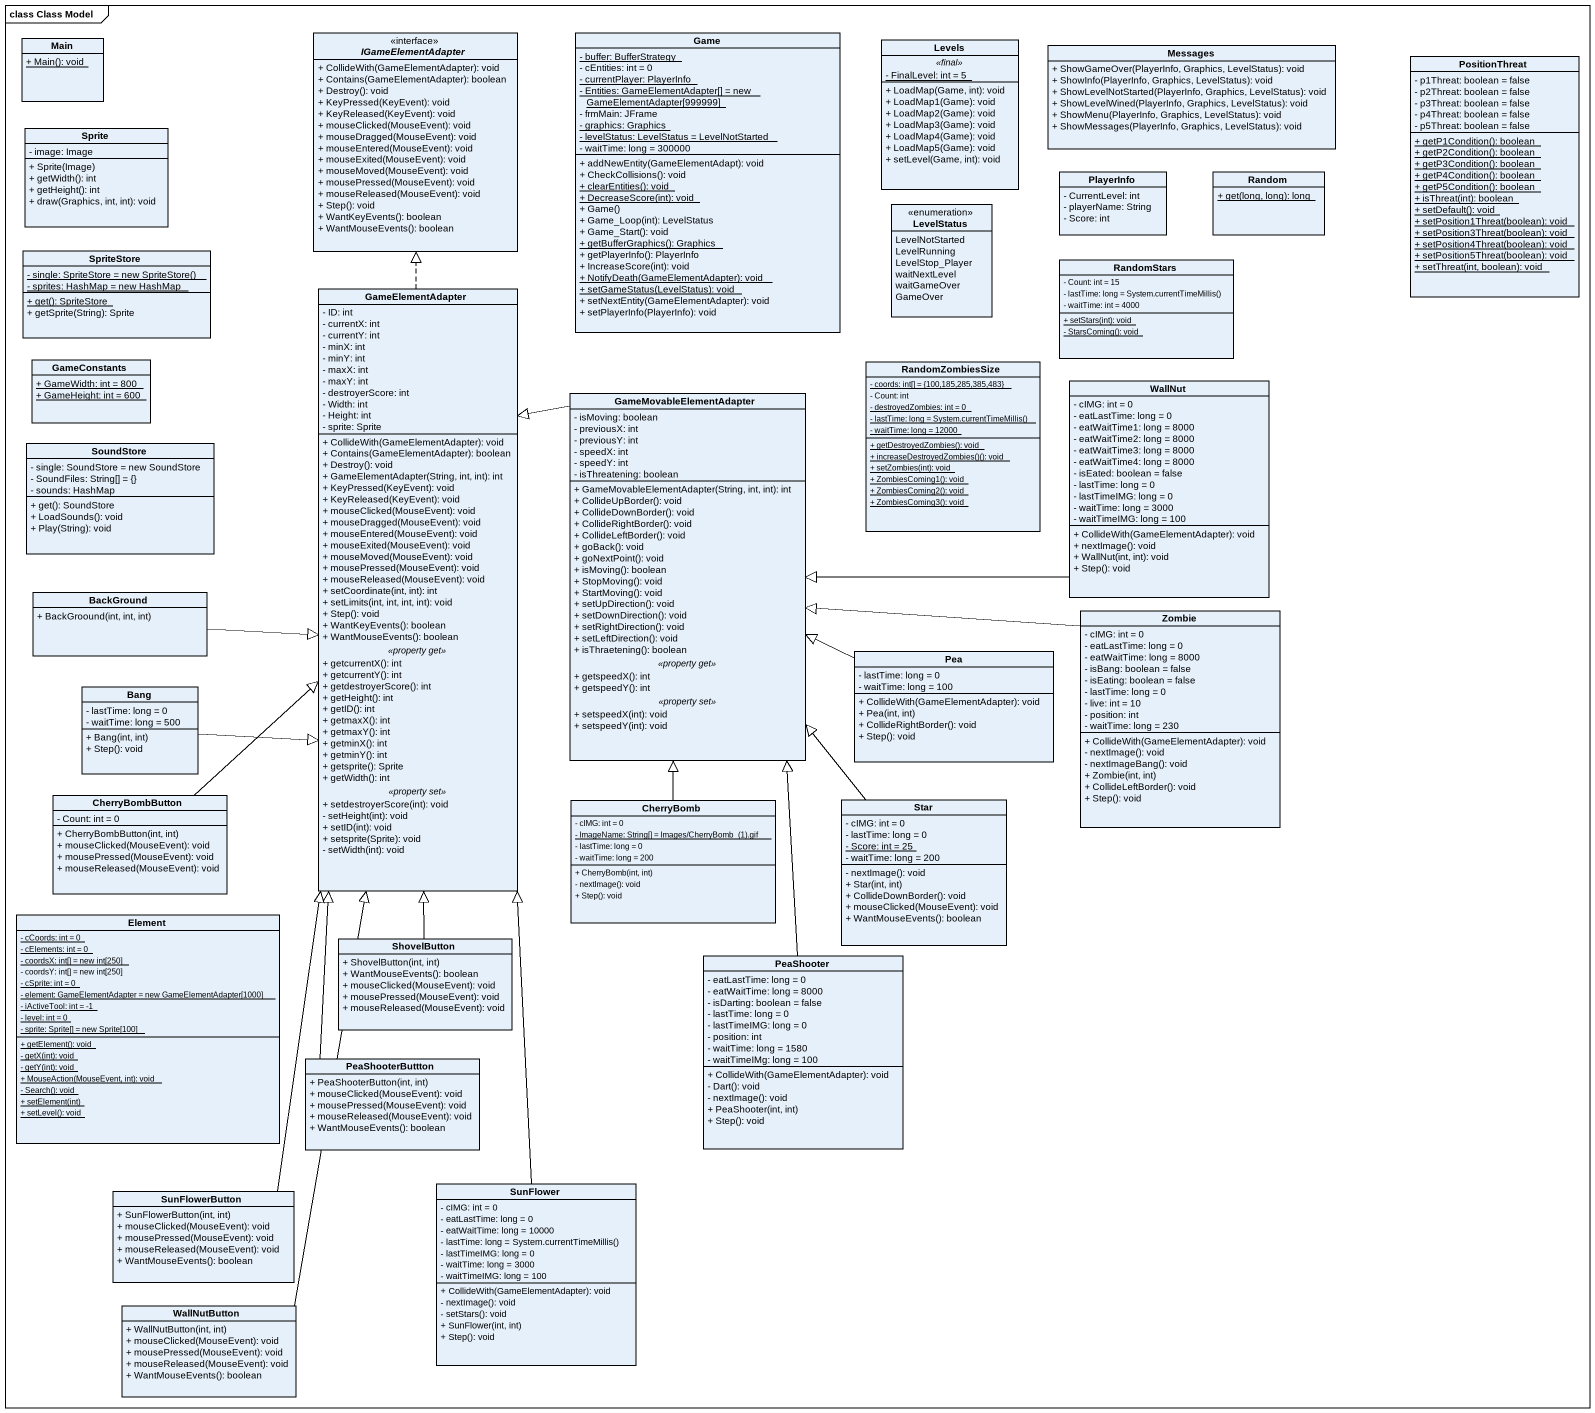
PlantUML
@startuml
mainframe class Class Model
hide circle
hide empty members
skinparam classAttributeIconSize 0
class Main {
  {static} + Main(): void
}
interface IGameElementAdapter {
  + CollideWith(GameElementAdapter): void
  + Contains(GameElementAdapter): boolean
  + Destroy(): void
  + KeyPressed(KeyEvent): void
  + KeyReleased(KeyEvent): void
  + mouseClicked(MouseEvent): void
  + mouseDragged(MouseEvent): void
  + mouseEntered(MouseEvent): void
  + mouseExited(MouseEvent): void
  + mouseMoved(MouseEvent): void
  + mousePressed(MouseEvent): void
  + mouseReleased(MouseEvent): void
  + Step(): void
  + WantKeyEvents(): boolean
  + WantMouseEvents(): boolean
}
class Game {
  {static} - buffer: BufferStrategy
  - cEntities: int = 0
  {static} - currentPlayer: PlayerInfo
  {static} - Entities: GameElementAdapter[] = new GameElementAdapter[999999]
  - frmMain: JFrame
  {static} - graphics: Graphics
  {static} - levelStatus: LevelStatus = LevelNotStarted
  - waitTime: long = 300000
  + addNewEntity(GameElementAdapt): void
  + CheckCollisions(): void
  {static} + clearEntities(): void
  {static} + DecreaseScore(int): void
  + Game()
  + Game_Loop(int): LevelStatus
  + Game_Start(): void
  {static} + getBufferGraphics(): Graphics
  + getPlayerInfo(): PlayerInfo
  + IncreaseScore(int): void
  {static} + NotifyDeath(GameElementAdapter): void
  {static} + setGameStatus(LevelStatus): void
  + setNextEntity(GameElementAdapter): void
  + setPlayerInfo(PlayerInfo): void
}
class Levels {
  .. <<final>> ..
  {static} - FinalLevel: int = 5
  --
  + LoadMap(Game, int): void
  + LoadMap1(Game): void
  + LoadMap2(Game): void
  + LoadMap3(Game): void
  + LoadMap4(Game): void
  + LoadMap5(Game): void
  + setLevel(Game, int): void
}
class Messages {
  + ShowGameOver(PlayerInfo, Graphics, LevelStatus): void
  + ShowInfo(PlayerInfo, Graphics, LevelStatus): void
  + ShowLevelNotStarted(PlayerInfo, Graphics, LevelStatus): void
  + ShowLevelWined(PlayerInfo, Graphics, LevelStatus): void
  + ShowMenu(PlayerInfo, Graphics, LevelStatus): void
  + ShowMessages(PlayerInfo, Graphics, LevelStatus): void
}
class PositionThreat {
  - p1Threat: boolean = false
  - p2Threat: boolean = false
  - p3Threat: boolean = false
  - p4Threat: boolean = false
  - p5Threat: boolean = false
  {static} + getP1Condition(): boolean
  {static} + getP2Condition(): boolean
  {static} + getP3Condition(): boolean
  {static} + getP4Condition(): boolean
  {static} + getP5Condition(): boolean
  {static} + isThreat(int): boolean
  {static} + setDefault(): void
  {static} + setPosition1Threat(boolean): void
  {static} + setPosition3Threat(boolean): void
  {static} + setPosition4Threat(boolean): void
  {static} + setPosition5Threat(boolean): void
  {static} + setThreat(int, boolean): void
}
class Sprite {
  - image: Image
  + Sprite(Image)
  + getWidth(): int
  + getHeight(): int
  + draw(Graphics, int, int): void
}
class PlayerInfo {
  - CurrentLevel: int
  - playerName: String
  - Score: int
}
class Random {
  {static} + get(long, long): long
}
enum LevelStatus {
  LevelNotStarted
  LevelRunning
  LevelStop_Player
  waitNextLevel
  waitGameOver
  GameOver
}
class SpriteStore {
  {static} {field} - single: SpriteStore = new SpriteStore()
  {static} - sprites: HashMap = new HashMap
  {static} + get(): SpriteStore
  + getSprite(String): Sprite
}
class RandomStars {
  - Count: int = 15
  {field} - lastTime: long = System.currentTimeMillis()
  - waitTime: int = 4000
  {static} + setStars(int): void
  {static} - StarsComing(): void
}
class GameElementAdapter {
  - ID: int
  - currentX: int
  - currentY: int
  - minX: int
  - minY: int
  - maxX: int
  - maxY: int
  - destroyerScore: int
  - Width: int
  - Height: int
  - sprite: Sprite
  --
  + CollideWith(GameElementAdapter): void
  + Contains(GameElementAdapter): boolean
  + Destroy(): void
  + GameElementAdapter(String, int, int): int
  + KeyPressed(KeyEvent): void
  + KeyReleased(KeyEvent): void
  + mouseClicked(MouseEvent): void
  + mouseDragged(MouseEvent): void
  + mouseEntered(MouseEvent): void
  + mouseExited(MouseEvent): void
  + mouseMoved(MouseEvent): void
  + mousePressed(MouseEvent): void
  + mouseReleased(MouseEvent): void
  + setCoordinate(int, int): int
  + setLimits(int, int, int, int): void
  + Step(): void
  + WantKeyEvents(): boolean
  + WantMouseEvents(): boolean
  .. <<property get>> ..
  + getcurrentX(): int
  + getcurrentY(): int
  + getdestroyerScore(): int
  + getHeight(): int
  + getID(): int
  + getmaxX(): int
  + getmaxY(): int
  + getminX(): int
  + getminY(): int
  + getsprite(): Sprite
  + getWidth(): int
  .. <<property set>> ..
  + setdestroyerScore(int): void
  - setHeight(int): void
  + setID(int): void
  + setsprite(Sprite): void
  - setWidth(int): void
}
class GameConstants {
  {static} + GameWidth: int = 800
  {static} + GameHeight: int = 600
}
class RandomZombiesSize {
  {static} - coords: int[] = {100,185,285,385,483}
  - Count: int
  {static} - destroyedZombies: int = 0
  {static} {field} - lastTime: long = System.currentTimeMillis()
  {static} - waitTime: long = 12000
  {static} + getDestroyedZombies(): void
  {static} + increaseDestroyedZombies()(): void
  {static} + setZombies(int): void
  {static} + ZombiesComing1(): void
  {static} + ZombiesComing2(): void
  {static} + ZombiesComing3(): void
}
class GameMovableElementAdapter {
  - isMoving: boolean
  - previousX: int
  - previousY: int
  - speedX: int
  - speedY: int
  - isThreatening: boolean
  --
  + GameMovableElementAdapter(String, int, int): int
  + CollideUpBorder(): void
  + CollideDownBorder(): void
  + CollideRightBorder(): void
  + CollideLeftBorder(): void
  + goBack(): void
  + goNextPoint(): void
  + isMoving(): boolean
  + StopMoving(): void
  + StartMoving(): void
  + setUpDirection(): void
  + setDownDirection(): void
  + setRightDirection(): void
  + setLeftDirection(): void
  + isThraetening(): boolean
  .. <<property get>> ..
  + getspeedX(): int
  + getspeedY(): int
  .. <<property set>> ..
  + setspeedX(int): void
  + setspeedY(int): void
}
class WallNut {
  - cIMG: int = 0
  - eatLastTime: long = 0
  - eatWaitTime1: long = 8000
  - eatWaitTime2: long = 8000
  - eatWaitTime3: long = 8000
  - eatWaitTime4: long = 8000
  - isEated: boolean = false
  - lastTime: long = 0
  - lastTimeIMG: long = 0
  - waitTime: long = 3000
  - waitTimeIMG: long = 100
  + CollideWith(GameElementAdapter): void
  + nextImage(): void
  + WallNut(int, int): void
  + Step(): void
}
class SoundStore {
  - single: SoundStore = new SoundStore
  - SoundFiles: String[] = {}
  - sounds: HashMap
  + get(): SoundStore
  + LoadSounds(): void
  + Play(String): void
}
class BackGround {
  + BackGroound(int, int, int)
}
class Zombie {
  - cIMG: int = 0
  - eatLastTime: long = 0
  - eatWaitTime: long = 8000
  - isBang: boolean = false
  - isEating: boolean = false
  - lastTime: long = 0
  - live: int = 10
  - position: int
  - waitTime: long = 230
  + CollideWith(GameElementAdapter): void
  - nextImage(): void
  - nextImageBang(): void
  + Zombie(int, int)
  + CollideLeftBorder(): void
  + Step(): void
}
class Pea {
  - lastTime: long = 0
  - waitTime: long = 100
  + CollideWith(GameElementAdapter): void
  + Pea(int, int)
  + CollideRightBorder(): void
  + Step(): void
}
class Bang {
  - lastTime: long = 0
  - waitTime: long = 500
  + Bang(int, int)
  + Step(): void
}
class CherryBombButton {
  - Count: int = 0
  + CherryBombButton(int, int)
  + mouseClicked(MouseEvent): void
  + mousePressed(MouseEvent): void
  + mouseReleased(MouseEvent): void
}
class CherryBomb {
  - cIMG: int = 0
  {static} {field} - ImageName: String[] = Images/CherryBomb_(1).gif
  - lastTime: long = 0
  - waitTime: long = 200
  + CherryBomb(int, int)
  - nextImage(): void
  + Step(): void
}
class Star {
  - cIMG: int = 0
  - lastTime: long = 0
  {static} - Score: int = 25
  - waitTime: long = 200
  - nextImage(): void
  + Star(int, int)
  + CollideDownBorder(): void
  + mouseClicked(MouseEvent): void
  + WantMouseEvents(): boolean
}
class Element {
  {static} - cCoords: int = 0
  {static} - cElements: int = 0
  {static} - coordsX: int[] = new int[250]
  - coordsY: int[] = new int[250]
  {static} - cSprite: int = 0
  {static} - element: GameElementAdapter = new GameElementAdapter[1000]
  {static} - iActiveTool: int = -1
  {static} - level: int = 0
  {static} - sprite: Sprite[] = new Sprite[100]
  {static} + getElement(): void
  {static} - getX(int): void
  {static} - getY(int): void
  {static} + MouseAction(MouseEvent, int): void
  {static} - Search(): void
  {static} + setElement(int)
  {static} + setLevel(): void
}
class ShovelButton {
  + ShovelButton(int, int)
  + WantMouseEvents(): boolean
  + mouseClicked(MouseEvent): void
  + mousePressed(MouseEvent): void
  + mouseReleased(MouseEvent): void
}
class PeaShooter {
  - eatLastTime: long = 0
  - eatWaitTime: long = 8000
  - isDarting: boolean = false
  - lastTime: long = 0
  - lastTimeIMG: long = 0
  - position: int
  - waitTime: long = 1580
  - waitTimeIMg: long = 100
  + CollideWith(GameElementAdapter): void
  - Dart(): void
  - nextImage(): void
  + PeaShooter(int, int)
  + Step(): void
}
class PeaShooterButtton {
  + PeaShooterButton(int, int)
  + mouseClicked(MouseEvent): void
  + mousePressed(MouseEvent): void
  + mouseReleased(MouseEvent): void
  + WantMouseEvents(): boolean
}
class SunFlower {
  - cIMG: int = 0
  - eatLastTime: long = 0
  - eatWaitTime: long = 10000
  {field} - lastTime: long = System.currentTimeMillis()
  - lastTimeIMG: long = 0
  - waitTime: long = 3000
  - waitTimeIMG: long = 100
  + CollideWith(GameElementAdapter): void
  - nextImage(): void
  - setStars(): void
  + SunFlower(int, int)
  + Step(): void
}
class SunFlowerButton {
  + SunFlowerButton(int, int)
  + mouseClicked(MouseEvent): void
  + mousePressed(MouseEvent): void
  + mouseReleased(MouseEvent): void
  + WantMouseEvents(): boolean
}
class WallNutButton {
  + WallNutButton(int, int)
  + mouseClicked(MouseEvent): void
  + mousePressed(MouseEvent): void
  + mouseReleased(MouseEvent): void
  + WantMouseEvents(): boolean
}
GameElementAdapter .up.|> IGameElementAdapter
GameMovableElementAdapter -left-|> GameElementAdapter
WallNut -left-|> GameMovableElementAdapter
BackGround -right-|> GameElementAdapter
Zombie -left-|> GameMovableElementAdapter
Pea -left-|> GameMovableElementAdapter
Bang -right-|> GameElementAdapter
CherryBombButton -up-|> GameElementAdapter
CherryBomb -up-|> GameMovableElementAdapter
Star -up-|> GameMovableElementAdapter
ShovelButton -up-|> GameElementAdapter
PeaShooter -up-|> GameMovableElementAdapter
PeaShooterButtton -up-|> GameElementAdapter
SunFlower -up-|> GameElementAdapter
SunFlowerButton -up-|> GameElementAdapter
WallNutButton -up-|> GameElementAdapter
@enduml
